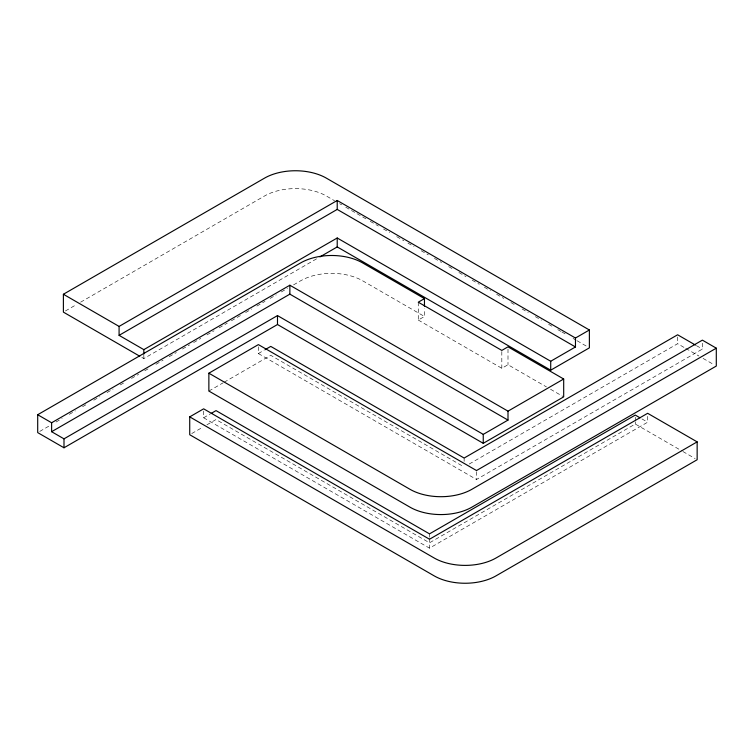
<?xml version="1.0" encoding="UTF-8"?>
<svg xmlns="http://www.w3.org/2000/svg" width="754" height="754" viewBox="0 0 754 754"><rect width="100%" height="100%" fill="white"/><g stroke="black" fill="none" stroke-linecap="round" stroke-linejoin="round"><path stroke-width="0.57" stroke-dasharray="3.77 2.83" d="M65.419 310.959L76.569 304.522M80.621 302.175L264.503 196.012A43.76 25.259 0 0 1 326.388 196.012L334.54 200.724M141.799 357.396L143.835 358.574L317.877 258.085M39.736 431.42L49.934 425.539M56.05 422.004L62.167 418.47M69.302 414.351L75.419 410.817M82.554 406.698L86.625 404.351M93.769 400.223L99.886 396.698M107.021 392.58L113.138 389.045M120.272 384.926L125.362 381.986M131.479 378.451L138.613 374.333M144.73 370.798L148.811 368.452M155.946 364.323L163.081 360.205M169.198 356.68L176.332 352.561M182.449 349.027L189.584 344.908M193.665 342.552L200.8 338.433M206.916 334.899L214.051 330.78M219.15 327.839L227.303 323.127M231.384 320.78L240.554 315.483M245.653 312.533L251.77 309.008M256.869 306.067L265.022 301.355M270.121 298.414L276.228 294.88M281.327 291.939L287.444 288.405M293.56 284.88L300.695 280.761A43.76 25.268 0 0 1 362.58 280.752L424.464 316.482L424.464 308.669M258.377 346.84L258.377 353.541L264.089 350.242M208.867 391.053L223.071 382.853M224.089 382.269L270.752 355.322L464.134 466.971M203.646 411.062L203.646 417.763L210.309 413.908M191.742 433.559L202.873 427.141M206.916 424.804L216.021 419.544L429.516 542.805L635.273 424.012L681.936 450.949M418.272 302.194L418.272 320.054L424.464 316.482M418.272 320.054L501.815 368.291L507.998 364.719L546.48 386.934M469.214 464.04L677.62 343.711L684.745 347.83M258.377 353.541L476.509 479.478L702.379 349.074L702.379 342.373M203.646 417.763L429.516 548.158L647.648 422.221L647.648 413.296M696.432 345.643L702.379 349.074M685.763 348.414L698.996 356.058M703.067 358.404L714.264 364.87M339.639 203.665L341.675 204.843M345.756 207.199L355.945 213.08M356.972 213.665L366.142 218.962M370.223 221.318L378.376 226.03M383.475 228.971L389.592 232.505M396.727 236.624L403.861 240.743M407.933 243.099L414.05 246.624M421.184 250.743L428.329 254.861M434.436 258.396L441.58 262.515M448.715 266.633L452.786 268.989M458.903 272.524L466.038 276.643M472.155 280.168L479.29 284.296M484.388 287.236L490.505 290.761M496.622 294.296L503.757 298.414M510.892 302.533L514.973 304.889M522.107 309.008L528.224 312.542M535.359 316.661L541.476 320.196M548.61 324.314L552.691 326.671M557.781 329.611L560.844 331.374M561.862 331.958L566.961 334.908M573.078 338.433L576.131 340.205M577.149 340.789L587.347 346.68M641.937 418.922L647.648 422.221M682.945 451.542L695.122 458.564M550.533 389.271L563.69 396.868M677.62 337.019L677.62 343.711M635.273 417.311L635.273 420.666M635.273 421.778L635.273 424.012M507.998 349.083L507.998 364.719M501.815 351.543L501.815 368.291M476.509 471.665L476.509 479.478M464.134 458.046L464.134 461.391M429.516 533.87L429.516 537.225M429.516 538.337L429.516 548.158M143.835 355.219L143.835 358.574"/><path stroke-width="1.13" d="M139.763 356.218L63.393 312.128L63.393 294.258L264.503 178.151A43.76 25.259 0 0 1 326.388 178.151L589.383 329.988L589.383 347.848L550.712 370.186L337.217 246.926L319.913 256.916M63.393 294.258L119.085 326.416L337.217 200.479L575.462 338.028L589.383 329.988M119.085 326.416L119.085 335.351L337.217 209.414L575.462 346.963L575.462 338.028M119.085 335.351L143.835 349.639L337.217 237.991L550.712 361.251L575.462 346.963M424.464 298.622L418.272 302.194L501.815 350.422L507.998 346.849L563.69 379.008L563.69 396.868L483.248 443.314L277.491 324.522L63.996 447.782L37.7 432.598L37.7 414.728L300.695 262.892A43.76 25.268 0 0 1 362.58 262.892L424.464 298.622L424.464 306.435M37.7 414.728L51.621 422.768L289.866 285.219L507.998 411.156L563.69 379.008M51.621 422.768L51.621 431.703L289.866 294.154L507.998 420.091L507.998 411.156M51.621 431.703L63.996 438.847L277.491 315.587L483.248 434.379L507.998 420.091M208.867 373.192L258.377 344.606L476.509 470.543L702.379 340.139L716.3 348.178L716.3 366.048L471.872 507.169A43.76 25.268 0 0 1 409.988 507.169L208.867 391.053L208.867 373.192L409.988 489.299A43.76 25.268 0 0 0 471.872 489.299L716.3 348.178M265.04 349.696L270.752 346.397L464.134 458.046L677.62 334.785L695.442 345.068M189.725 416.868L203.646 408.828L429.516 539.233L647.648 413.296L697.148 441.872L697.148 459.742L496.038 575.849A43.76 25.268 0 0 1 434.153 575.849L189.725 434.728L189.725 416.868L434.153 557.988A43.76 25.268 0 0 0 496.038 557.988L697.148 441.872M211.261 413.362L216.021 410.61L429.516 533.87L635.273 415.077L640.033 417.829M550.712 361.251L550.712 370.186M483.248 434.379L483.248 443.314M337.217 200.479L337.217 209.414M337.217 237.991L337.217 246.926M289.866 285.219L289.866 294.154M277.491 315.587L277.491 324.522M143.835 349.639L143.835 354.107M63.996 438.847L63.996 447.782"/></g></svg>
